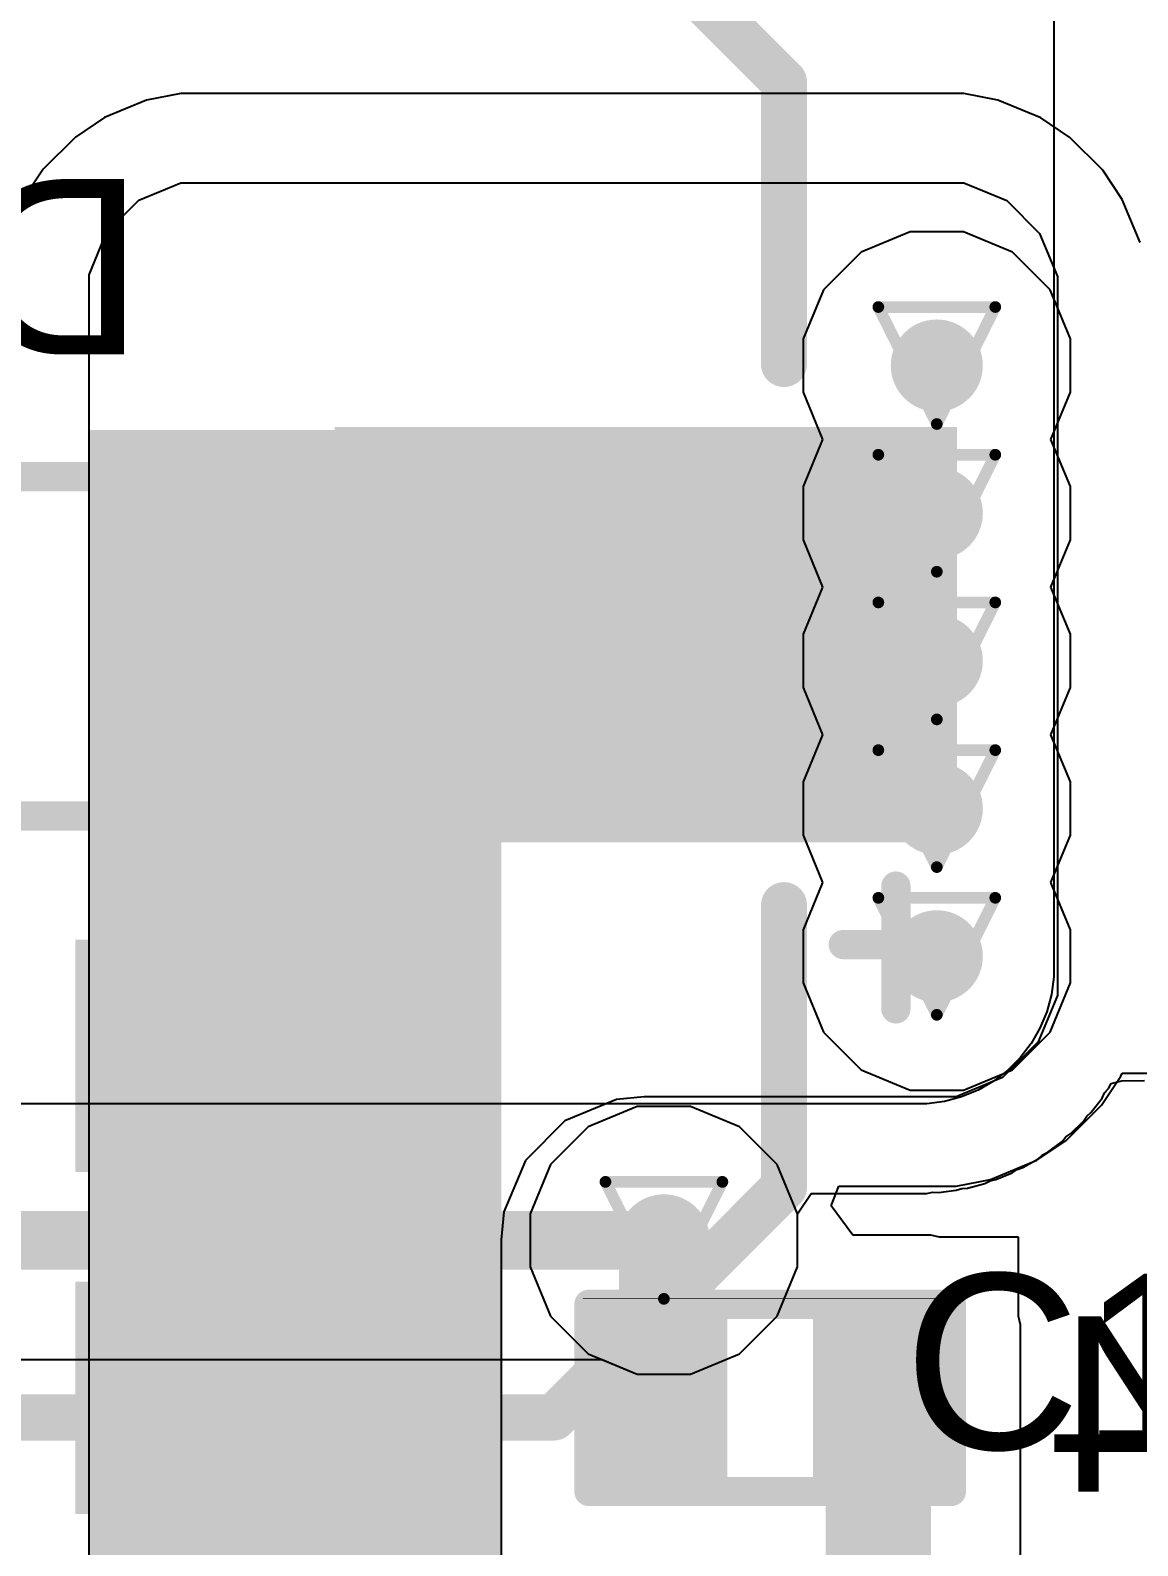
# Model space of a CAD drawing. Header units: inches. Extents: x -5 to 234, y -4 to 104.
# Drawn here: x 7.24 to 12.05, y 6.33 to 12.91 of the extents above; entities that cross this region are included whole.
import ezdxf

# ---------------------------------------------------------------- set-up
doc = ezdxf.new("R2010")
doc.units = ezdxf.units.IN
for name, color, linetype in [('Bottom Layer', 5, 'Continuous'), ('Bottom Overlay', 54, 'Continuous'), ('Bottom Paste', 16, 'Continuous'), ('Bottom Solder', 6, 'Continuous'), ('Drill Drawing', 1, 'Continuous'), ('GND', 16, 'Continuous'), ('POWER', 76, 'Continuous'), ('Top Layer', 1, 'Continuous'), ('Top Overlay', 2, 'Continuous'), ('Top Paste', 8, 'Continuous'), ('Top Solder', 216, 'Continuous'), ('Via Holes', 16, 'Continuous')]:
    doc.layers.add(name, color=color, linetype=linetype)
doc.styles.add('Arial', font='', dxfattribs={"height": 0.2})
doc.styles.get('Arial').set_extended_font_data('Arial')

# ---------------------------------------------------------------- blocks, each defined once
blk = doc.blocks.new('R___0402_B_63')
at = {"layer": 'Bottom Layer'}
for points in [[(-0.2413, 0.3175), (-0.2413, -0.3175), (-0.6985, -0.3175), (-0.6985, 0.3175)], [(0.6985, 0.3175), (0.6985, -0.3175), (0.2413, -0.3175), (0.2413, 0.3175)]]:
    blk.add_hatch(color=5, dxfattribs=at).paths.add_polyline_path(points)
at = {"layer": 'Bottom Paste'}
for points in [[(-0.2413, 0.3175), (-0.2413, -0.3175), (-0.6985, -0.3175), (-0.6985, 0.3175)], [(0.6985, 0.3175), (0.6985, -0.3175), (0.2413, -0.3175), (0.2413, 0.3175)]]:
    blk.add_hatch(color=16, dxfattribs=at).paths.add_polyline_path(points)
at = {"layer": 'Bottom Solder'}
for points in [[(-0.1863, 0.3725), (-0.1863, -0.3725), (-0.7535, -0.3725), (-0.7535, 0.3725)], [(0.7535, 0.3725), (0.7535, -0.3725), (0.1863, -0.3725), (0.1863, 0.3725)]]:
    blk.add_hatch(color=6, dxfattribs=at).paths.add_polyline_path(points)
at = {"layer": 'Bottom Overlay'}
for points in [[(-0.7874, 0.4064, 0.127, 0.127, 0), (0.7874, 0.4064, 0.127, 0.127, 0)], [(-0.7874, -0.4064, 0.127, 0.127, 0), (-0.7874, 0.4064, 0.127, 0.127, 0)], [(0.7874, -0.4064, 0.127, 0.127, 0), (0.7874, 0.4064, 0.127, 0.127, 0)], [(-0.8128, 0.4318, 0.00323, 0.00323, 0), (0.8128, 0.4318, 0.00323, 0.00323, 0)], [(-0.7874, -0.4064, 0.127, 0.127, 0), (0.7874, -0.4064, 0.127, 0.127, 0)]]:
    blk.add_lwpolyline(points, format="xyseb", dxfattribs=at)
for points in [[(-0.8191, 0.4064, 0.0635, 0.0635, 1), (-0.7556, 0.4064, 0.0635, 0.0635, 1)], [(-0.8191, 0.4064, 0.0635, 0.0635, 1), (-0.7556, 0.4064, 0.0635, 0.0635, 1)], [(0.7556, 0.4064, 0.0635, 0.0635, 1), (0.8191, 0.4064, 0.0635, 0.0635, 1)], [(0.7556, 0.4064, 0.0635, 0.0635, 1), (0.8191, 0.4064, 0.0635, 0.0635, 1)], [(-0.8136, 0.4318, 0.00161, 0.00161, 1), (-0.812, 0.4318, 0.00161, 0.00161, 1)], [(0.812, 0.4318, 0.00161, 0.00161, 1), (0.8136, 0.4318, 0.00161, 0.00161, 1)], [(-0.8191, -0.4064, 0.0635, 0.0635, 1), (-0.7556, -0.4064, 0.0635, 0.0635, 1)], [(-0.8191, -0.4064, 0.0635, 0.0635, 1), (-0.7556, -0.4064, 0.0635, 0.0635, 1)], [(0.7556, -0.4064, 0.0635, 0.0635, 1), (0.8191, -0.4064, 0.0635, 0.0635, 1)], [(0.7556, -0.4064, 0.0635, 0.0635, 1), (0.8191, -0.4064, 0.0635, 0.0635, 1)]]:
    blk.add_lwpolyline(points, format="xyseb", close=True, dxfattribs=at)
blk = doc.blocks.new('SOD_323__B_______________B_121')
at = {"layer": 'Bottom Layer'}
for points in [[(-0.75, -0.45), (-1.55, -0.45), (-1.55, 0.45), (-0.75, 0.45)], [(1.55, -0.45), (0.75, -0.45), (0.75, 0.45), (1.55, 0.45)]]:
    blk.add_hatch(color=5, dxfattribs=at).paths.add_polyline_path(points)
at = {"layer": 'Bottom Paste'}
for points in [[(-0.75, -0.45), (-1.55, -0.45), (-1.55, 0.45), (-0.75, 0.45)], [(1.55, -0.45), (0.75, -0.45), (0.75, 0.45), (1.55, 0.45)]]:
    blk.add_hatch(color=16, dxfattribs=at).paths.add_polyline_path(points)
at = {"layer": 'Bottom Solder'}
for points in [[(-0.695, -0.505), (-1.605, -0.505), (-1.605, 0.505), (-0.695, 0.505)], [(1.605, -0.505), (0.695, -0.505), (0.695, 0.505), (1.605, 0.505)]]:
    blk.add_hatch(color=6, dxfattribs=at).paths.add_polyline_path(points)
at = {"layer": 'Bottom Overlay'}
for points in [[(-0.9398, 0.5588, 0.127, 0.127, 0), (-0.9398, 0.7366, 0.127, 0.127, 0)], [(-0.9144, 0.7366, 0.127, 0.127, 0), (0.9398, 0.7366, 0.127, 0.127, 0)], [(0.9398, 0.5588, 0.127, 0.127, 0), (0.9398, 0.7366, 0.127, 0.127, 0)], [(-0.9398, -0.7366, 0.127, 0.127, 0), (-0.9398, -0.5588, 0.127, 0.127, 0)], [(0.9398, -0.7366, 0.127, 0.127, 0), (0.9398, -0.5588, 0.127, 0.127, 0)], [(-0.9144, -0.7366, 0.127, 0.127, 0), (0.9398, -0.7366, 0.127, 0.127, 0)]]:
    blk.add_lwpolyline(points, format="xyseb", dxfattribs=at)
for points in [[(-0.9715, 0.7366, 0.0635, 0.0635, 1), (-0.908, 0.7366, 0.0635, 0.0635, 1)], [(-0.9461, 0.7366, 0.0635, 0.0635, 1), (-0.8827, 0.7366, 0.0635, 0.0635, 1)], [(0.908, 0.7366, 0.0635, 0.0635, 1), (0.9715, 0.7366, 0.0635, 0.0635, 1)], [(0.908, 0.7366, 0.0635, 0.0635, 1), (0.9715, 0.7366, 0.0635, 0.0635, 1)], [(-0.9715, 0.5588, 0.0635, 0.0635, 1), (-0.908, 0.5588, 0.0635, 0.0635, 1)], [(0.908, 0.5588, 0.0635, 0.0635, 1), (0.9715, 0.5588, 0.0635, 0.0635, 1)], [(-0.9715, -0.5588, 0.0635, 0.0635, 1), (-0.908, -0.5588, 0.0635, 0.0635, 1)], [(0.908, -0.5588, 0.0635, 0.0635, 1), (0.9715, -0.5588, 0.0635, 0.0635, 1)], [(-0.9715, -0.7366, 0.0635, 0.0635, 1), (-0.908, -0.7366, 0.0635, 0.0635, 1)], [(-0.9461, -0.7366, 0.0635, 0.0635, 1), (-0.8827, -0.7366, 0.0635, 0.0635, 1)], [(0.908, -0.7366, 0.0635, 0.0635, 1), (0.9715, -0.7366, 0.0635, 0.0635, 1)], [(0.908, -0.7366, 0.0635, 0.0635, 1), (0.9715, -0.7366, 0.0635, 0.0635, 1)]]:
    blk.add_lwpolyline(points, format="xyseb", close=True, dxfattribs=at)
blk = doc.blocks.new('C___0603_B_155')
at = {"layer": 'Bottom Layer'}
for points in [[(-1.143, -0.4445), (-1.143, 0.4445), (-0.381, 0.4445), (-0.381, -0.4445)], [(0.381, -0.4445), (0.381, 0.4445), (1.143, 0.4445), (1.143, -0.4445)]]:
    blk.add_hatch(color=5, dxfattribs=at).paths.add_polyline_path(points)
at = {"layer": 'Bottom Paste'}
for points in [[(-1.143, -0.4445), (-1.143, 0.4445), (-0.381, 0.4445), (-0.381, -0.4445)], [(0.381, -0.4445), (0.381, 0.4445), (1.143, 0.4445), (1.143, -0.4445)]]:
    blk.add_hatch(color=16, dxfattribs=at).paths.add_polyline_path(points)
at = {"layer": 'Bottom Solder'}
for points in [[(-1.203, -0.5045), (-1.203, 0.5045), (-0.321, 0.5045), (-0.321, -0.5045)], [(0.321, -0.5045), (0.321, 0.5045), (1.203, 0.5045), (1.203, -0.5045)]]:
    blk.add_hatch(color=6, dxfattribs=at).paths.add_polyline_path(points)
at = {"layer": 'Bottom Overlay'}
for points in [[(-1.2446, 0.5334, 0.127, 0.127, 0), (-0.4572, 0.5334, 0.127, 0.127, 0)], [(-1.2446, -0.5334, 0.127, 0.127, 0), (-1.2446, 0.5334, 0.127, 0.127, 0)], [(0.4572, 0.5334, 0.127, 0.127, 0), (1.2446, 0.5334, 0.127, 0.127, 0)], [(1.2446, -0.5334, 0.127, 0.127, 0), (1.2446, 0.5334, 0.127, 0.127, 0)], [(-1.2446, -0.5334, 0.127, 0.127, 0), (-0.4572, -0.5334, 0.127, 0.127, 0)], [(0.4572, -0.5334, 0.127, 0.127, 0), (1.2446, -0.5334, 0.127, 0.127, 0)]]:
    blk.add_lwpolyline(points, format="xyseb", dxfattribs=at)
for points in [[(-1.2764, 0.5334, 0.0635, 0.0635, 1), (-1.2128, 0.5334, 0.0635, 0.0635, 1)], [(-1.2764, 0.5334, 0.0635, 0.0635, 1), (-1.2128, 0.5334, 0.0635, 0.0635, 1)], [(-0.4889, 0.5334, 0.0635, 0.0635, 1), (-0.4254, 0.5334, 0.0635, 0.0635, 1)], [(0.4254, 0.5334, 0.0635, 0.0635, 1), (0.4889, 0.5334, 0.0635, 0.0635, 1)], [(1.2128, 0.5334, 0.0635, 0.0635, 1), (1.2764, 0.5334, 0.0635, 0.0635, 1)], [(1.2128, 0.5334, 0.0635, 0.0635, 1), (1.2764, 0.5334, 0.0635, 0.0635, 1)], [(-1.2764, -0.5334, 0.0635, 0.0635, 1), (-1.2128, -0.5334, 0.0635, 0.0635, 1)], [(-1.2764, -0.5334, 0.0635, 0.0635, 1), (-1.2128, -0.5334, 0.0635, 0.0635, 1)], [(-0.4889, -0.5334, 0.0635, 0.0635, 1), (-0.4254, -0.5334, 0.0635, 0.0635, 1)], [(0.4254, -0.5334, 0.0635, 0.0635, 1), (0.4889, -0.5334, 0.0635, 0.0635, 1)], [(1.2128, -0.5334, 0.0635, 0.0635, 1), (1.2764, -0.5334, 0.0635, 0.0635, 1)], [(1.2128, -0.5334, 0.0635, 0.0635, 1), (1.2764, -0.5334, 0.0635, 0.0635, 1)]]:
    blk.add_lwpolyline(points, format="xyseb", close=True, dxfattribs=at)
blk = doc.blocks.new('C___0603_B_156')
at = {"layer": 'Bottom Layer'}
for points in [[(-1.143, -0.4445), (-1.143, 0.4445), (-0.381, 0.4445), (-0.381, -0.4445)], [(0.381, -0.4445), (0.381, 0.4445), (1.143, 0.4445), (1.143, -0.4445)]]:
    blk.add_hatch(color=5, dxfattribs=at).paths.add_polyline_path(points)
at = {"layer": 'Bottom Paste'}
for points in [[(-1.143, -0.4445), (-1.143, 0.4445), (-0.381, 0.4445), (-0.381, -0.4445)], [(0.381, -0.4445), (0.381, 0.4445), (1.143, 0.4445), (1.143, -0.4445)]]:
    blk.add_hatch(color=16, dxfattribs=at).paths.add_polyline_path(points)
at = {"layer": 'Bottom Solder'}
for points in [[(-1.203, -0.5045), (-1.203, 0.5045), (-0.321, 0.5045), (-0.321, -0.5045)], [(0.321, -0.5045), (0.321, 0.5045), (1.203, 0.5045), (1.203, -0.5045)]]:
    blk.add_hatch(color=6, dxfattribs=at).paths.add_polyline_path(points)
at = {"layer": 'Bottom Overlay'}
for points in [[(-1.2446, -0.5334, 0.127, 0.127, 0), (-1.2446, 0.5334, 0.127, 0.127, 0)], [(-1.2446, 0.5334, 0.127, 0.127, 0), (-0.4572, 0.5334, 0.127, 0.127, 0)], [(0.4572, 0.5334, 0.127, 0.127, 0), (1.2446, 0.5334, 0.127, 0.127, 0)], [(1.2446, -0.5334, 0.127, 0.127, 0), (1.2446, 0.5334, 0.127, 0.127, 0)], [(-1.2446, -0.5334, 0.127, 0.127, 0), (-0.4572, -0.5334, 0.127, 0.127, 0)], [(0.4572, -0.5334, 0.127, 0.127, 0), (1.2446, -0.5334, 0.127, 0.127, 0)]]:
    blk.add_lwpolyline(points, format="xyseb", dxfattribs=at)
for points in [[(-1.2764, 0.5334, 0.0635, 0.0635, 1), (-1.2128, 0.5334, 0.0635, 0.0635, 1)], [(-1.2764, 0.5334, 0.0635, 0.0635, 1), (-1.2128, 0.5334, 0.0635, 0.0635, 1)], [(-0.4889, 0.5334, 0.0635, 0.0635, 1), (-0.4254, 0.5334, 0.0635, 0.0635, 1)], [(0.4254, 0.5334, 0.0635, 0.0635, 1), (0.4889, 0.5334, 0.0635, 0.0635, 1)], [(1.2128, 0.5334, 0.0635, 0.0635, 1), (1.2764, 0.5334, 0.0635, 0.0635, 1)], [(1.2128, 0.5334, 0.0635, 0.0635, 1), (1.2764, 0.5334, 0.0635, 0.0635, 1)], [(-1.2764, -0.5334, 0.0635, 0.0635, 1), (-1.2128, -0.5334, 0.0635, 0.0635, 1)], [(-1.2764, -0.5334, 0.0635, 0.0635, 1), (-1.2128, -0.5334, 0.0635, 0.0635, 1)], [(-0.4889, -0.5334, 0.0635, 0.0635, 1), (-0.4254, -0.5334, 0.0635, 0.0635, 1)], [(0.4254, -0.5334, 0.0635, 0.0635, 1), (0.4889, -0.5334, 0.0635, 0.0635, 1)], [(1.2128, -0.5334, 0.0635, 0.0635, 1), (1.2764, -0.5334, 0.0635, 0.0635, 1)], [(1.2128, -0.5334, 0.0635, 0.0635, 1), (1.2764, -0.5334, 0.0635, 0.0635, 1)]]:
    blk.add_lwpolyline(points, format="xyseb", close=True, dxfattribs=at)
blk = doc.blocks.new('25SVPF47M_157')
at = {"layer": 'Top Layer'}
blk.add_hatch(color=1, dxfattribs=at).paths.add_polyline_path([(-1.55, -0.8), (-4.05, -0.8), (-4.05, 0.8), (-1.55, 0.8)])
at = {"layer": 'Top Paste'}
blk.add_hatch(color=8, dxfattribs=at).paths.add_polyline_path([(-1.55, -0.8), (-4.05, -0.8), (-4.05, 0.8), (-1.55, 0.8)])
at = {"layer": 'Top Solder'}
blk.add_hatch(color=216, dxfattribs=at).paths.add_polyline_path([(-1.4484, -0.9016), (-4.1516, -0.9016), (-4.1516, 0.9016), (-1.4484, 0.9016)])
at = {"layer": 'Top Overlay'}
for points in [[(-2.4, 3.4, 0.2, 0.2, 0), (-3.4, 2.4, 0.2, 0.2, 0)], [(3.4, 3.4, 0.2, 0.2, 0), (-2.4, 3.4, 0.2, 0.2, 0)], [(-3.4, 2.4, 0.2, 0.2, 0), (-3.4, 1.175, 0.2, 0.2, 0)], [(-3.8862, 1.6256, 0.127, 0.127, 0), (-3.8862, 1.0922, 0.127, 0.127, 0)], [(-3.6576, 1.3462, 0.127, 0.127, 0), (-4.1148, 1.3462, 0.127, 0.127, 0)], [(-3.4, -2.4, 0.2, 0.2, 0), (-3.4, -1.175, 0.2, 0.2, 0)], [(-2.4, -3.4, 0.2, 0.2, 0), (-3.4, -2.4, 0.2, 0.2, 0)]]:
    blk.add_lwpolyline(points, format="xyseb", dxfattribs=at)
for points in [[(-2.45, 3.4, 0.1, 0.1, 1), (-2.35, 3.4, 0.1, 0.1, 1)], [(-2.45, 3.4, 0.1, 0.1, 1), (-2.35, 3.4, 0.1, 0.1, 1)], [(-3.45, 2.4, 0.1, 0.1, 1), (-3.35, 2.4, 0.1, 0.1, 1)], [(-3.45, 2.4, 0.1, 0.1, 1), (-3.35, 2.4, 0.1, 0.1, 1)], [(-3.918, 1.6256, 0.0635, 0.0635, 1), (-3.8545, 1.6256, 0.0635, 0.0635, 1)], [(-4.1466, 1.3462, 0.0635, 0.0635, 1), (-4.0831, 1.3462, 0.0635, 0.0635, 1)], [(-3.6894, 1.3462, 0.0635, 0.0635, 1), (-3.6259, 1.3462, 0.0635, 0.0635, 1)], [(-3.45, 1.175, 0.1, 0.1, 1), (-3.35, 1.175, 0.1, 0.1, 1)], [(-3.918, 1.0922, 0.0635, 0.0635, 1), (-3.8545, 1.0922, 0.0635, 0.0635, 1)], [(-3.45, -1.175, 0.1, 0.1, 1), (-3.35, -1.175, 0.1, 0.1, 1)], [(-3.45, -2.4, 0.1, 0.1, 1), (-3.35, -2.4, 0.1, 0.1, 1)], [(-3.45, -2.4, 0.1, 0.1, 1), (-3.35, -2.4, 0.1, 0.1, 1)]]:
    blk.add_lwpolyline(points, format="xyseb", close=True, dxfattribs=at)

msp = doc.modelspace()

# ---------------------------------------------------------------- hatches: boundary and pattern name
at = {"layer": 'Bottom Layer'}
h = msp.add_hatch(color=5, dxfattribs=at)
edge = h.paths.add_edge_path()
edge.add_arc((11.176, 11.4554), 0.2, 0, 360)
for points in [[(7.493, 2.794), (9.2838, 2.794), (9.2838, 11.176), (7.493, 11.176)], [(10.6934, 3.556), (11.1506, 3.556), (11.1506, 7.2898), (10.6934, 7.2898)]]:
    msp.add_hatch(color=5, dxfattribs=at).paths.add_polyline_path(points)
h = msp.add_hatch(color=5, dxfattribs=at)
edge = h.paths.add_edge_path()
edge.add_arc((11.176, 10.814), 0.2, 0, 360)
h = msp.add_hatch(color=5, dxfattribs=at)
edge = h.paths.add_edge_path()
edge.add_arc((11.176, 10.1726), 0.2, 0, 360)
h = msp.add_hatch(color=5, dxfattribs=at)
edge = h.paths.add_edge_path()
edge.add_arc((11.176, 9.5312), 0.2, 0, 360)
h = msp.add_hatch(color=5, dxfattribs=at)
edge = h.paths.add_edge_path()
edge.add_arc((11.176, 8.8898), 0.2, 0, 360)
h = msp.add_hatch(color=5, dxfattribs=at)
edge = h.paths.add_edge_path()
edge.add_arc((9.9904, 7.6563), 0.2, 0, 360)
at = {"layer": 'GND'}
h = msp.add_hatch(color=16, dxfattribs=at)
edge = h.paths.add_edge_path()
edge.add_arc((11.176, 11.4554), 0.2, 0, 360)
h = msp.add_hatch(color=16, dxfattribs=at)
edge = h.paths.add_edge_path()
edge.add_arc((11.176, 10.814), 0.2, 0, 360)
h = msp.add_hatch(color=16, dxfattribs=at)
edge = h.paths.add_edge_path()
edge.add_arc((11.176, 10.1726), 0.2, 0, 360)
h = msp.add_hatch(color=16, dxfattribs=at)
edge = h.paths.add_edge_path()
edge.add_arc((11.176, 9.5312), 0.2, 0, 360)
h = msp.add_hatch(color=16, dxfattribs=at)
edge = h.paths.add_edge_path()
edge.add_arc((11.176, 8.8898), 0.2, 0, 360)
h = msp.add_hatch(color=16, dxfattribs=at)
edge = h.paths.add_edge_path()
edge.add_arc((9.9904, 7.6563), 0.2, 0, 360)
at = {"layer": 'POWER'}
h = msp.add_hatch(color=76, dxfattribs=at)
edge = h.paths.add_edge_path()
edge.add_arc((11.176, 11.4554), 0.2, 0, 360)
h = msp.add_hatch(color=76, dxfattribs=at)
edge = h.paths.add_edge_path()
edge.add_arc((11.176, 10.814), 0.2, 0, 360)
h = msp.add_hatch(color=76, dxfattribs=at)
edge = h.paths.add_edge_path()
edge.add_arc((11.176, 10.1726), 0.2, 0, 360)
h = msp.add_hatch(color=76, dxfattribs=at)
edge = h.paths.add_edge_path()
edge.add_arc((11.176, 9.5312), 0.2, 0, 360)
h = msp.add_hatch(color=76, dxfattribs=at)
edge = h.paths.add_edge_path()
edge.add_arc((11.176, 8.8898), 0.2, 0, 360)
h = msp.add_hatch(color=76, dxfattribs=at)
edge = h.paths.add_edge_path()
edge.add_arc((9.9904, 7.6563), 0.2, 0, 360)
at = {"layer": 'Top Layer'}
h = msp.add_hatch(color=1, dxfattribs=at)
edge = h.paths.add_edge_path()
edge.add_arc((11.176, 11.4554), 0.2, 0, 360)
h = msp.add_hatch(color=1, dxfattribs=at)
edge = h.paths.add_edge_path()
edge.add_arc((11.176, 10.814), 0.2, 0, 360)
h = msp.add_hatch(color=1, dxfattribs=at)
edge = h.paths.add_edge_path()
edge.add_arc((11.176, 10.1726), 0.2, 0, 360)
h = msp.add_hatch(color=1, dxfattribs=at)
edge = h.paths.add_edge_path()
edge.add_arc((11.176, 9.5312), 0.2, 0, 360)
h = msp.add_hatch(color=1, dxfattribs=at)
edge = h.paths.add_edge_path()
edge.add_arc((11.176, 8.8898), 0.2, 0, 360)
h = msp.add_hatch(color=1, dxfattribs=at)
edge = h.paths.add_edge_path()
edge.add_arc((9.9904, 7.6563), 0.2, 0, 360)
at = {"layer": 'Via Holes'}
h = msp.add_hatch(color=7, dxfattribs=at)
edge = h.paths.add_edge_path()
edge.add_arc((11.176, 11.4554), 0.1, 0, 360)
h = msp.add_hatch(color=7, dxfattribs=at)
edge = h.paths.add_edge_path()
edge.add_arc((11.176, 10.814), 0.1, 0, 360)
h = msp.add_hatch(color=7, dxfattribs=at)
edge = h.paths.add_edge_path()
edge.add_arc((11.176, 10.1726), 0.1, 0, 360)
h = msp.add_hatch(color=7, dxfattribs=at)
edge = h.paths.add_edge_path()
edge.add_arc((11.176, 9.5312), 0.1, 0, 360)
h = msp.add_hatch(color=7, dxfattribs=at)
edge = h.paths.add_edge_path()
edge.add_arc((11.176, 8.8898), 0.1, 0, 360)
h = msp.add_hatch(color=7, dxfattribs=at)
edge = h.paths.add_edge_path()
edge.add_arc((9.9904, 7.6563), 0.1, 0, 360)

# ---------------------------------------------------------------- linework, layer by layer
at = {"layer": 'Bottom Layer'}
for p, q in [((7.8919, 12.6373), (7.7432, 12.6077)), ((11.2927, 12.6373), (7.8919, 12.6373)), ((11.4413, 12.6077), (11.2927, 12.6373)), ((7.7432, 12.6077), (7.5602, 12.5319)), ((11.6283, 12.5303), (11.4413, 12.6077)), ((7.5602, 12.5319), (7.4342, 12.4477)), ((11.7543, 12.4461), (11.6283, 12.5303)), ((7.4342, 12.4477), (7.2941, 12.3076)), ((11.8974, 12.303), (11.7543, 12.4461)), ((7.2941, 12.3076), (7.2099, 12.1816)), ((7.7089, 12.173), (7.8919, 12.2488)), ((7.8919, 12.2488), (11.2927, 12.2488)), ((11.2927, 12.2488), (11.4796, 12.1714)), ((11.9816, 12.1769), (11.8974, 12.303)), ((12.059, 11.99), (11.9816, 12.1769)), ((7.5688, 12.0329), (7.7089, 12.173)), ((11.4796, 12.1714), (11.6227, 12.0283)), ((7.493, 11.8499), (7.5688, 12.0329)), ((11.6227, 12.0283), (11.7001, 11.8413)), ((7.493, 11.7509), (7.493, 11.8499)), ((11.7001, 11.8413), (11.7001, 11.7402)), ((7.493, 2.794), (7.493, 11.7509)), ((11.7001, 11.7402), (11.7001, 8.8292)), ((11.7001, 8.8292), (11.7001, 8.7199)), ((11.7001, 8.7199), (11.6165, 8.5179)), ((11.6165, 8.5179), (11.4619, 8.3633)), ((11.4619, 8.3633), (11.2599, 8.2796)), ((11.8912, 8.2432), (11.9754, 8.3692)), ((11.9754, 8.3692), (11.981, 8.3827)), ((11.981, 8.3827), (12.1734, 8.3827)), ((9.7838, 8.2677), (9.5599, 8.1749)), ((9.905, 8.2796), (9.7838, 8.2677)), ((11.2599, 8.2796), (9.905, 8.2796)), ((11.7366, 8.0886), (11.8912, 8.2432)), ((9.5599, 8.1749), (9.3885, 8.0035)), ((11.6105, 8.0044), (11.7366, 8.0886)), ((9.3885, 8.0035), (9.2957, 7.7796)), ((11.4086, 7.9207), (11.6105, 8.0044)), ((11.2599, 7.8912), (11.4086, 7.9207)), ((10.7169, 7.8063), (10.7506, 7.8912)), ((10.7506, 7.8912), (11.2599, 7.8912)), ((9.2957, 7.7796), (9.2838, 7.6584)), ((10.8111, 7.6783), (10.7169, 7.8063)), ((9.2838, 7.6584), (9.2838, 6.2737)), ((11.1506, 7.6783), (10.8111, 7.6783)), ((11.1881, 7.6708), (11.1506, 7.6783)), ((11.5316, 7.6708), (11.1881, 7.6708)), ((11.5316, 7.3273), (11.5316, 7.6708)), ((11.5391, 7.2898), (11.5316, 7.3273)), ((11.5391, 4.5196), (11.5391, 7.2898))]:
    msp.add_line(p, q, dxfattribs=at)
for points in [[(9.9863, 6.9764, 0.381, 0.381, 0), (9.9863, 7.6522, 0.381, 0.381, 0)], [(9.9863, 7.6522, 0.1778, 0.1778, 0), (9.9904, 7.6563, 0.1778, 0.1778, 0)], [(9.9822, 6.9723, 0.1778, 0.1778, 0), (9.9863, 6.9764, 0.1778, 0.1778, 0)]]:
    msp.add_lwpolyline(points, format="xyseb", dxfattribs=at)
for points in [[(9.891, 7.6522, 0.1905, 0.1905, 1), (10.0815, 7.6522, 0.1905, 0.1905, 1)], [(9.9418, 7.6522, 0.0889, 0.0889, 1), (10.0307, 7.6522, 0.0889, 0.0889, 1)], [(9.9459, 7.6563, 0.0889, 0.0889, 1), (10.0348, 7.6563, 0.0889, 0.0889, 1)], [(9.891, 6.9764, 0.1905, 0.1905, 1), (10.0815, 6.9764, 0.1905, 0.1905, 1)], [(9.9377, 6.9723, 0.0889, 0.0889, 1), (10.0267, 6.9723, 0.0889, 0.0889, 1)], [(9.9418, 6.9764, 0.0889, 0.0889, 1), (10.0307, 6.9764, 0.0889, 0.0889, 1)]]:
    msp.add_lwpolyline(points, format="xyseb", close=True, dxfattribs=at)
at = {"layer": 'Drill Drawing'}
for points in [[(10.922, 11.7094, 0.0508, 0.0508, 0), (11.43, 11.7094, 0.0508, 0.0508, 0)], [(10.922, 11.7094, 0.0508, 0.0508, 0), (11.176, 11.2014, 0.0508, 0.0508, 0)], [(11.176, 11.2014, 0.0508, 0.0508, 0), (11.43, 11.7094, 0.0508, 0.0508, 0)], [(10.922, 11.068, 0.0508, 0.0508, 0), (11.43, 11.068, 0.0508, 0.0508, 0)], [(10.922, 11.068, 0.0508, 0.0508, 0), (11.176, 10.56, 0.0508, 0.0508, 0)], [(11.176, 10.56, 0.0508, 0.0508, 0), (11.43, 11.068, 0.0508, 0.0508, 0)], [(10.922, 10.4266, 0.0508, 0.0508, 0), (11.43, 10.4266, 0.0508, 0.0508, 0)], [(10.922, 10.4266, 0.0508, 0.0508, 0), (11.176, 9.9186, 0.0508, 0.0508, 0)], [(11.176, 9.9186, 0.0508, 0.0508, 0), (11.43, 10.4266, 0.0508, 0.0508, 0)], [(10.922, 9.7852, 0.0508, 0.0508, 0), (11.43, 9.7852, 0.0508, 0.0508, 0)], [(10.922, 9.7852, 0.0508, 0.0508, 0), (11.176, 9.2772, 0.0508, 0.0508, 0)], [(11.176, 9.2772, 0.0508, 0.0508, 0), (11.43, 9.7852, 0.0508, 0.0508, 0)], [(10.922, 9.1438, 0.0508, 0.0508, 0), (11.43, 9.1438, 0.0508, 0.0508, 0)], [(10.922, 9.1438, 0.0508, 0.0508, 0), (11.176, 8.6358, 0.0508, 0.0508, 0)], [(11.176, 8.6358, 0.0508, 0.0508, 0), (11.43, 9.1438, 0.0508, 0.0508, 0)], [(9.7364, 7.9103, 0.0508, 0.0508, 0), (10.2444, 7.9103, 0.0508, 0.0508, 0)], [(9.7364, 7.9103, 0.0508, 0.0508, 0), (9.9904, 7.4023, 0.0508, 0.0508, 0)], [(9.9904, 7.4023, 0.0508, 0.0508, 0), (10.2444, 7.9103, 0.0508, 0.0508, 0)]]:
    msp.add_lwpolyline(points, format="xyseb", dxfattribs=at)
for points in [[(10.9093, 11.7094, 0.0254, 0.0254, 1), (10.9347, 11.7094, 0.0254, 0.0254, 1)], [(10.9093, 11.7094, 0.0254, 0.0254, 1), (10.9347, 11.7094, 0.0254, 0.0254, 1)], [(11.4173, 11.7094, 0.0254, 0.0254, 1), (11.4427, 11.7094, 0.0254, 0.0254, 1)], [(11.4173, 11.7094, 0.0254, 0.0254, 1), (11.4427, 11.7094, 0.0254, 0.0254, 1)], [(11.1633, 11.2014, 0.0254, 0.0254, 1), (11.1887, 11.2014, 0.0254, 0.0254, 1)], [(11.1633, 11.2014, 0.0254, 0.0254, 1), (11.1887, 11.2014, 0.0254, 0.0254, 1)], [(10.9093, 11.068, 0.0254, 0.0254, 1), (10.9347, 11.068, 0.0254, 0.0254, 1)], [(10.9093, 11.068, 0.0254, 0.0254, 1), (10.9347, 11.068, 0.0254, 0.0254, 1)], [(11.4173, 11.068, 0.0254, 0.0254, 1), (11.4427, 11.068, 0.0254, 0.0254, 1)], [(11.4173, 11.068, 0.0254, 0.0254, 1), (11.4427, 11.068, 0.0254, 0.0254, 1)], [(11.1633, 10.56, 0.0254, 0.0254, 1), (11.1887, 10.56, 0.0254, 0.0254, 1)], [(11.1633, 10.56, 0.0254, 0.0254, 1), (11.1887, 10.56, 0.0254, 0.0254, 1)], [(10.9093, 10.4266, 0.0254, 0.0254, 1), (10.9347, 10.4266, 0.0254, 0.0254, 1)], [(10.9093, 10.4266, 0.0254, 0.0254, 1), (10.9347, 10.4266, 0.0254, 0.0254, 1)], [(11.4173, 10.4266, 0.0254, 0.0254, 1), (11.4427, 10.4266, 0.0254, 0.0254, 1)], [(11.4173, 10.4266, 0.0254, 0.0254, 1), (11.4427, 10.4266, 0.0254, 0.0254, 1)], [(11.1633, 9.9186, 0.0254, 0.0254, 1), (11.1887, 9.9186, 0.0254, 0.0254, 1)], [(11.1633, 9.9186, 0.0254, 0.0254, 1), (11.1887, 9.9186, 0.0254, 0.0254, 1)], [(10.9093, 9.7852, 0.0254, 0.0254, 1), (10.9347, 9.7852, 0.0254, 0.0254, 1)], [(10.9093, 9.7852, 0.0254, 0.0254, 1), (10.9347, 9.7852, 0.0254, 0.0254, 1)], [(11.4173, 9.7852, 0.0254, 0.0254, 1), (11.4427, 9.7852, 0.0254, 0.0254, 1)], [(11.4173, 9.7852, 0.0254, 0.0254, 1), (11.4427, 9.7852, 0.0254, 0.0254, 1)], [(11.1633, 9.2772, 0.0254, 0.0254, 1), (11.1887, 9.2772, 0.0254, 0.0254, 1)], [(11.1633, 9.2772, 0.0254, 0.0254, 1), (11.1887, 9.2772, 0.0254, 0.0254, 1)], [(10.9093, 9.1438, 0.0254, 0.0254, 1), (10.9347, 9.1438, 0.0254, 0.0254, 1)], [(10.9093, 9.1438, 0.0254, 0.0254, 1), (10.9347, 9.1438, 0.0254, 0.0254, 1)], [(11.4173, 9.1438, 0.0254, 0.0254, 1), (11.4427, 9.1438, 0.0254, 0.0254, 1)], [(11.4173, 9.1438, 0.0254, 0.0254, 1), (11.4427, 9.1438, 0.0254, 0.0254, 1)], [(11.1633, 8.6358, 0.0254, 0.0254, 1), (11.1887, 8.6358, 0.0254, 0.0254, 1)], [(11.1633, 8.6358, 0.0254, 0.0254, 1), (11.1887, 8.6358, 0.0254, 0.0254, 1)], [(9.7237, 7.9103, 0.0254, 0.0254, 1), (9.7491, 7.9103, 0.0254, 0.0254, 1)], [(9.7237, 7.9103, 0.0254, 0.0254, 1), (9.7491, 7.9103, 0.0254, 0.0254, 1)], [(10.2317, 7.9103, 0.0254, 0.0254, 1), (10.2571, 7.9103, 0.0254, 0.0254, 1)], [(10.2317, 7.9103, 0.0254, 0.0254, 1), (10.2571, 7.9103, 0.0254, 0.0254, 1)], [(9.9777, 7.4023, 0.0254, 0.0254, 1), (10.0031, 7.4023, 0.0254, 0.0254, 1)], [(9.9777, 7.4023, 0.0254, 0.0254, 1), (10.0031, 7.4023, 0.0254, 0.0254, 1)]]:
    msp.add_lwpolyline(points, format="xyseb", close=True, dxfattribs=at)
at = {"layer": 'GND'}
for p, q in [((11.0604, 12.0364), (10.8469, 11.9479)), ((11.2916, 12.0364), (11.0604, 12.0364)), ((11.5051, 11.9479), (11.2916, 12.0364)), ((10.8469, 11.9479), (10.6835, 11.7845)), ((11.6685, 11.7845), (11.5051, 11.9479)), ((10.6835, 11.7845), (10.595, 11.571)), ((11.757, 11.571), (11.6685, 11.7845)), ((10.595, 11.571), (10.595, 11.3398)), ((11.757, 11.3398), (11.757, 11.571)), ((10.595, 11.3398), (10.68, 11.1347)), ((11.672, 11.1347), (11.757, 11.3398)), ((10.68, 11.1347), (10.595, 10.9296)), ((11.757, 10.9296), (11.672, 11.1347)), ((10.595, 10.9296), (10.595, 10.6984)), ((11.757, 10.6984), (11.757, 10.9296)), ((10.595, 10.6984), (10.68, 10.4933)), ((11.672, 10.4933), (11.757, 10.6984)), ((10.68, 10.4933), (10.595, 10.2882)), ((11.757, 10.2882), (11.672, 10.4933)), ((10.595, 10.2882), (10.595, 10.057)), ((11.757, 10.057), (11.757, 10.2882)), ((10.595, 10.057), (10.68, 9.8519)), ((11.672, 9.8519), (11.757, 10.057)), ((10.68, 9.8519), (10.595, 9.6468)), ((11.757, 9.6468), (11.672, 9.8519)), ((10.595, 9.6468), (10.595, 9.4157)), ((11.757, 9.4157), (11.757, 9.6468)), ((10.595, 9.4157), (10.68, 9.2105)), ((11.672, 9.2105), (11.757, 9.4157)), ((10.68, 9.2105), (10.595, 9.0054)), ((11.757, 9.0054), (11.672, 9.2105)), ((10.595, 9.0054), (10.595, 8.7743)), ((11.757, 8.7743), (11.757, 9.0054)), ((10.595, 8.7743), (10.6835, 8.5607)), ((11.6685, 8.5607), (11.757, 8.7743)), ((10.6835, 8.5607), (10.8469, 8.3973)), ((11.5051, 8.3973), (11.6685, 8.5607)), ((10.8469, 8.3973), (11.0604, 8.3088)), ((11.2916, 8.3088), (11.5051, 8.3973)), ((11.0604, 8.3088), (11.2916, 8.3088)), ((9.8748, 8.2373), (9.6613, 8.1489)), ((10.1059, 8.2373), (9.8748, 8.2373)), ((10.3195, 8.1489), (10.1059, 8.2373)), ((9.6613, 8.1489), (9.4978, 7.9854)), ((10.4829, 7.9854), (10.3195, 8.1489)), ((9.4978, 7.9854), (9.4094, 7.7719)), ((10.5714, 7.7719), (10.4829, 7.9854)), ((9.4094, 7.7719), (9.4094, 7.5408)), ((10.5714, 7.5408), (10.5714, 7.7719)), ((9.4094, 7.5408), (9.4978, 7.3272)), ((10.4829, 7.3272), (10.5714, 7.5408)), ((9.4978, 7.3272), (9.6613, 7.1638)), ((10.3195, 7.1638), (10.4829, 7.3272)), ((9.6613, 7.1638), (9.8748, 7.0753)), ((10.1059, 7.0753), (10.3195, 7.1638)), ((9.8748, 7.0753), (10.1059, 7.0753))]:
    msp.add_line(p, q, dxfattribs=at)
at = {"layer": 'POWER'}
for p, q in [((11.0604, 12.0364), (10.8469, 11.9479)), ((11.2916, 12.0364), (11.0604, 12.0364)), ((11.5051, 11.9479), (11.2916, 12.0364)), ((10.8469, 11.9479), (10.6835, 11.7845)), ((11.6685, 11.7845), (11.5051, 11.9479)), ((10.6835, 11.7845), (10.595, 11.571)), ((11.757, 11.571), (11.6685, 11.7845)), ((10.595, 11.571), (10.595, 11.3398)), ((11.757, 11.3398), (11.757, 11.571)), ((10.595, 11.3398), (10.68, 11.1347)), ((11.672, 11.1347), (11.757, 11.3398)), ((10.68, 11.1347), (10.595, 10.9296)), ((11.757, 10.9296), (11.672, 11.1347)), ((10.595, 10.9296), (10.595, 10.6984)), ((11.757, 10.6984), (11.757, 10.9296)), ((10.595, 10.6984), (10.68, 10.4933)), ((11.672, 10.4933), (11.757, 10.6984)), ((10.68, 10.4933), (10.595, 10.2882)), ((11.757, 10.2882), (11.672, 10.4933)), ((10.595, 10.2882), (10.595, 10.057)), ((11.757, 10.057), (11.757, 10.2882)), ((10.595, 10.057), (10.68, 9.8519)), ((11.672, 9.8519), (11.757, 10.057)), ((10.68, 9.8519), (10.595, 9.6468)), ((11.757, 9.6468), (11.672, 9.8519)), ((10.595, 9.6468), (10.595, 9.4157)), ((11.757, 9.4157), (11.757, 9.6468)), ((10.595, 9.4157), (10.68, 9.2105)), ((11.672, 9.2105), (11.757, 9.4157)), ((10.68, 9.2105), (10.595, 9.0054)), ((11.757, 9.0054), (11.672, 9.2105)), ((10.595, 9.0054), (10.595, 8.7743)), ((11.757, 8.7743), (11.757, 9.0054)), ((10.595, 8.7743), (10.6835, 8.5607)), ((11.6685, 8.5607), (11.757, 8.7743)), ((10.6835, 8.5607), (10.8469, 8.3973)), ((11.5051, 8.3973), (11.6685, 8.5607)), ((10.8469, 8.3973), (11.0604, 8.3088)), ((11.2916, 8.3088), (11.5051, 8.3973)), ((11.0604, 8.3088), (11.2916, 8.3088)), ((9.8748, 8.2373), (9.6613, 8.1489)), ((10.1059, 8.2373), (9.8748, 8.2373)), ((10.3195, 8.1489), (10.1059, 8.2373)), ((9.6613, 8.1489), (9.4978, 7.9854)), ((10.4829, 7.9854), (10.3195, 8.1489)), ((9.4978, 7.9854), (9.4094, 7.7719)), ((10.5714, 7.7719), (10.4829, 7.9854)), ((9.4094, 7.7719), (9.4094, 7.5408)), ((10.5714, 7.5408), (10.5714, 7.7719)), ((9.4094, 7.5408), (9.4978, 7.3272)), ((10.4829, 7.3272), (10.5714, 7.5408)), ((9.4978, 7.3272), (9.6613, 7.1638)), ((10.3195, 7.1638), (10.4829, 7.3272)), ((9.6613, 7.1638), (9.8748, 7.0753)), ((10.1059, 7.0753), (10.3195, 7.1638)), ((9.8748, 7.0753), (10.1059, 7.0753))]:
    msp.add_line(p, q, dxfattribs=at)
at = {"layer": 'Top Layer'}
for p, q in [((11.684, 13.2672), (11.684, 8.8005)), ((11.684, 8.8005), (11.6739, 8.7238)), ((11.6739, 8.7238), (11.6539, 8.649)), ((11.6539, 8.649), (11.6242, 8.5775)), ((11.6242, 8.5775), (11.5856, 8.5105)), ((11.5856, 8.5105), (11.5384, 8.4491)), ((11.5384, 8.4491), (11.4837, 8.3944)), ((11.4837, 8.3944), (11.4223, 8.3472)), ((11.3553, 8.3085), (11.2838, 8.2789)), ((11.4223, 8.3472), (11.3553, 8.3085)), ((11.8937, 8.274), (11.9051, 8.297)), ((11.9051, 8.297), (11.922, 8.3163)), ((11.922, 8.3163), (11.9341, 8.3372)), ((11.9341, 8.3372), (11.9804, 8.3495)), ((11.9804, 8.3495), (12.0787, 8.3509)), ((11.1323, 8.2488), (7.112, 8.2488)), ((11.209, 8.2589), (11.1323, 8.2488)), ((11.2838, 8.2789), (11.209, 8.2589)), ((11.8466, 8.2126), (11.8937, 8.274)), ((11.7584, 8.1197), (11.8131, 8.1744)), ((11.8131, 8.1744), (11.8274, 8.1957)), ((11.8274, 8.1957), (11.8466, 8.2126)), ((11.7202, 8.0862), (11.7371, 8.1054)), ((11.7371, 8.1054), (11.7584, 8.1197)), ((11.6358, 8.0277), (11.6588, 8.0391)), ((11.6588, 8.0391), (11.7202, 8.0862)), ((11.5039, 7.9497), (11.5253, 7.9639)), ((11.5253, 7.9639), (11.5495, 7.9721)), ((11.5495, 7.9721), (11.6165, 8.0108)), ((11.6165, 8.0108), (11.6358, 8.0277)), ((11.3096, 7.8837), (11.3843, 7.9037)), ((11.3843, 7.9037), (11.4073, 7.915)), ((11.4073, 7.915), (11.4324, 7.92)), ((11.4324, 7.92), (11.5039, 7.9497)), ((10.5714, 7.7719), (10.6305, 7.8603)), ((10.6305, 7.8603), (11.1323, 7.8603)), ((11.1323, 7.8603), (11.1574, 7.8653)), ((11.1574, 7.8653), (11.183, 7.8637)), ((11.183, 7.8637), (11.2597, 7.8738)), ((11.2597, 7.8738), (11.284, 7.882)), ((11.284, 7.882), (11.3096, 7.8837)), ((10.5714, 7.5408), (10.5714, 7.7719)), ((10.4829, 7.3272), (10.5714, 7.5408)), ((10.3195, 7.1638), (10.4829, 7.3272)), ((6.3863, 7.1384), (9.7226, 7.1384)), ((9.7226, 7.1384), (9.8748, 7.0753)), ((10.1059, 7.0753), (10.3195, 7.1638)), ((9.8748, 7.0753), (10.1059, 7.0753))]:
    msp.add_line(p, q, dxfattribs=at)
msp.add_lwpolyline([(6.3863, 7.6563, 0.254, 0.254, 0), (9.9904, 7.6563, 0.254, 0.254, 0)], format="xyseb", dxfattribs=at)
msp.add_lwpolyline([(9.9269, 7.6563, 0.127, 0.127, 1), (10.0539, 7.6563, 0.127, 0.127, 1)], format="xyseb", close=True, dxfattribs=at)

# ---------------------------------------------------------------- block references
at = {"rotation": 180}
msp.add_blockref('25SVPF47M_157', (7.112, 10.287), dxfattribs=at)
for name, p in [('SOD_323__B_______________B_121', (7.112, 10.2362)), ('C___0603_B_156', (7.112, 8.4582)), ('C___0603_B_155', (7.112, 6.9723)), ('R___0402_B_63', (10.4521, 6.9723))]:
    msp.add_blockref(name, p)

# ---------------------------------------------------------------- texts
at = {"layer": 'Bottom Overlay', "style": 'Arial', "text_generation_flag": 2}
for s, p in [('D2', (7.732, 11.5035)), ('R4', (13.0167, 6.5649))]:
    msp.add_text(s, height=0.762, dxfattribs=at).set_placement(p)
at = {"layer": 'Top Overlay', "style": 'Arial'}
msp.add_text('C1', height=0.762, dxfattribs=at).set_placement((11.032, 6.7492))

doc.saveas('drawing.dxf')
